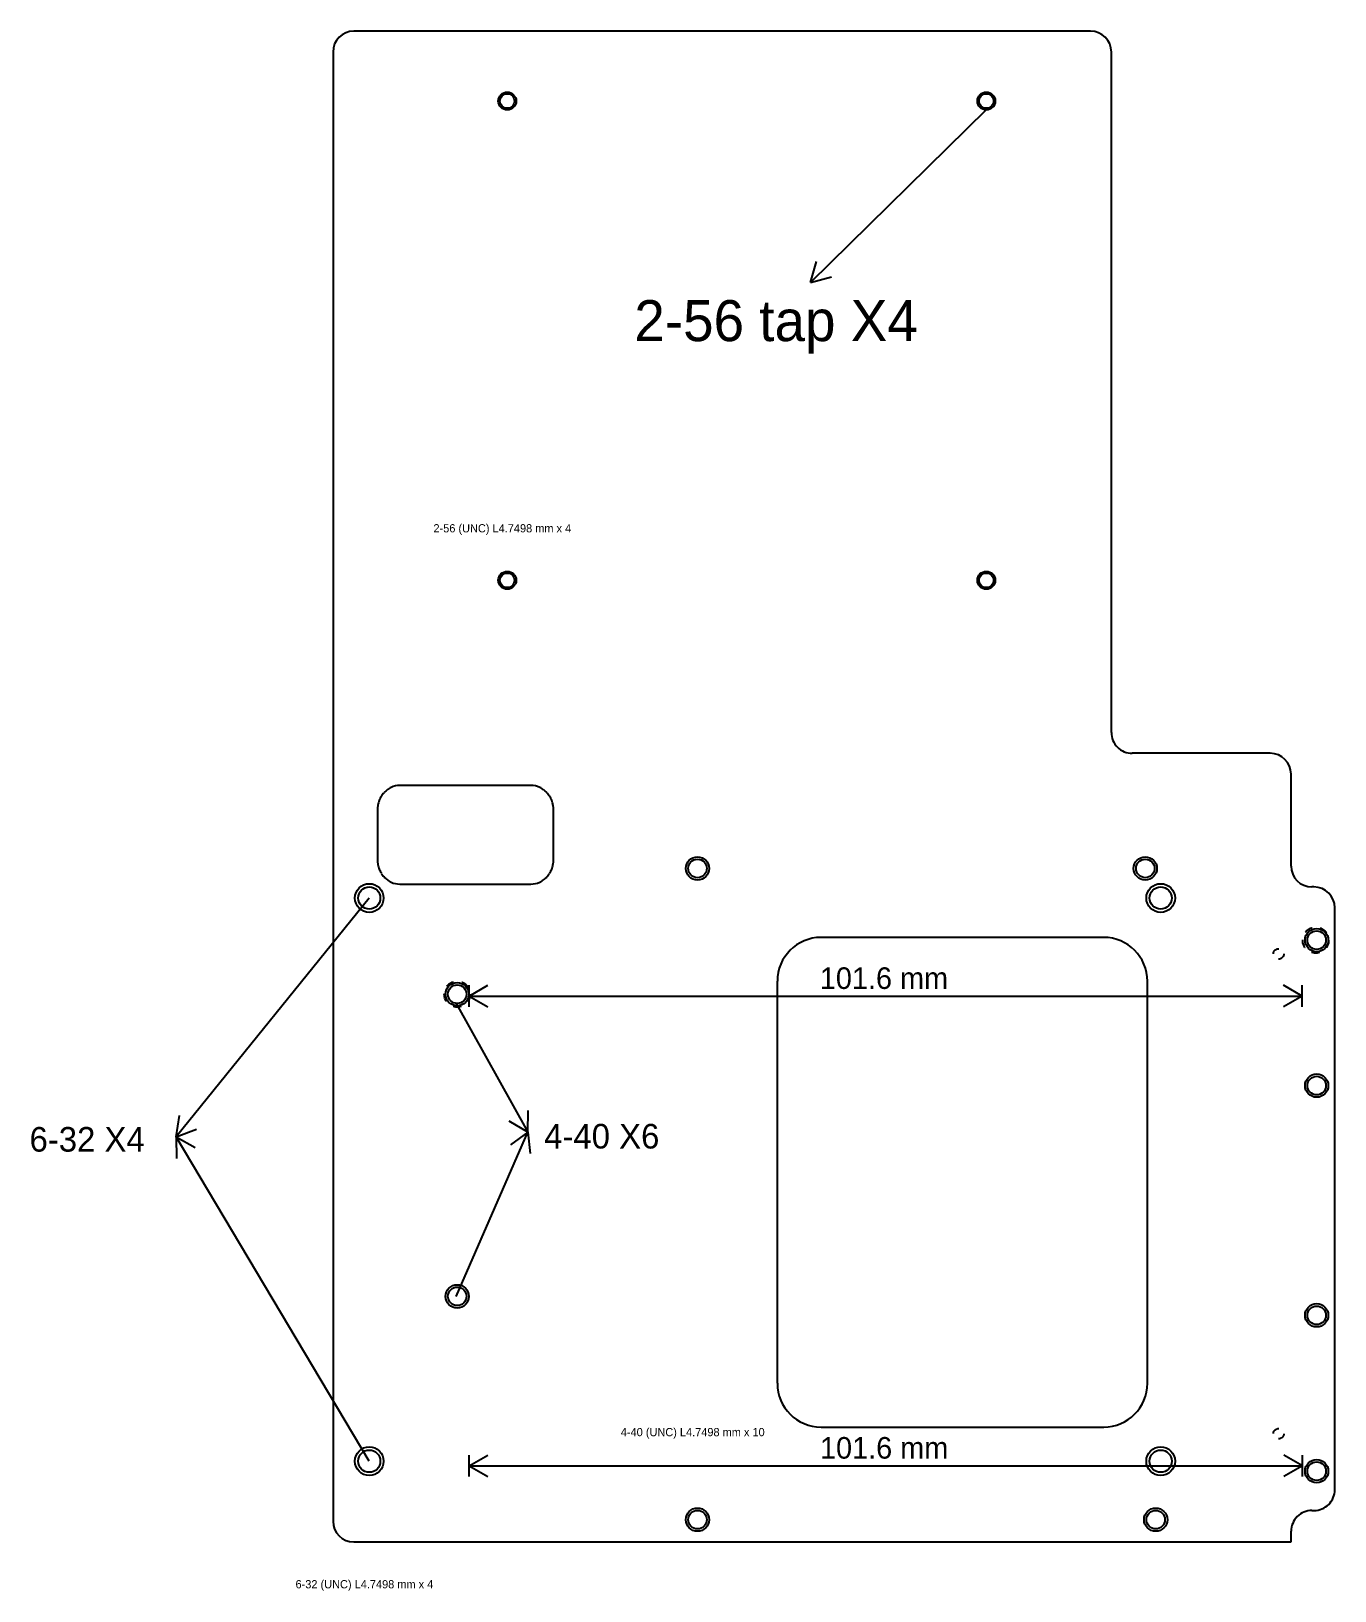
# Model space of a CAD drawing. Header units: millimetres. Extents: x -17 to 142, y 14 to 204.
import ezdxf

# ---------------------------------------------------------------- set-up
doc = ezdxf.new("R2010")
doc.units = ezdxf.units.MM
doc.linetypes.add('DASHED', pattern=[2, 1, -1])
doc.layers.get('0').update_dxf_attribs({"linetype": 'CONTINUOUS'})

msp = doc.modelspace()

# ---------------------------------------------------------------- linework, layer by layer
for p, q in [((112.38, 204.15), (22.54, 204.15)), ((20, 201.61), (20, 22.54)), ((114.92, 118.67), (114.92, 201.61)), ((99.67, 194.55), (78.24, 173.53)), ((78.24, 173.53), (78.95, 176.06)), ((78.24, 173.53), (80.79, 174.19)), ((134.3, 116.13), (117.46, 116.13)), ((44.14, 112.21), (28.17, 112.21)), ((136.84, 102.38), (136.84, 113.59)), ((25.42, 109.23), (25.42, 103.17)), ((46.88, 103.17), (46.88, 109.23)), ((28.17, 100.19), (44.14, 100.19)), ((139.63, 99.84), (139.38, 99.84)), ((24.42, 98.49), (0.89, 69.37)), ((142.17, 26.38), (142.17, 97.3)), ((113.99, 93.69), (79.52, 93.69)), ((36.61, 86.54), (38.89, 87.85)), ((36.61, 85.22), (36.61, 87.85)), ((74.18, 88.36), (74.18, 39.34)), ((119.32, 39.34), (119.32, 88.36)), ((138.21, 86.54), (135.93, 87.85)), ((138.21, 85.22), (138.21, 87.85)), ((35.03, 85.64), (43.75, 69.96)), ((36.61, 86.54), (138.21, 86.54)), ((36.61, 86.54), (38.89, 85.22)), ((138.21, 86.54), (135.93, 85.22)), ((43.75, 69.96), (43.79, 72.59)), ((0.89, 69.37), (1.3, 71.97)), ((43.75, 69.96), (41.49, 71.31)), ((0.89, 69.37), (3.35, 70.31)), ((24.42, 29.85), (0.89, 69.37)), ((0.89, 69.37), (0.93, 66.74)), ((0.89, 69.37), (3.19, 68.08)), ((35.03, 49.94), (43.75, 69.96)), ((43.75, 69.96), (41.63, 68.4)), ((43.75, 69.96), (44.04, 67.35)), ((79.52, 34), (113.99, 34)), ((36.62, 29.29), (38.9, 30.6)), ((36.62, 27.97), (36.62, 30.6)), ((138.22, 29.29), (135.95, 30.6)), ((138.22, 27.97), (138.22, 30.6)), ((36.62, 29.29), (138.22, 29.29)), ((36.62, 29.29), (38.9, 27.97)), ((138.22, 29.29), (135.95, 27.97)), ((139.38, 23.84), (139.63, 23.84)), ((136.84, 20), (136.84, 21.3)), ((22.54, 20), (136.84, 20))]:
    msp.add_line(p, q)
for centre, radius in [((41.25, 195.64), 1.09), ((41.25, 195.64), 0.889), ((99.67, 195.64), 1.09), ((99.67, 195.64), 0.889), ((41.25, 137.22), 1.09), ((41.25, 137.22), 0.889), ((99.67, 137.22), 1.09), ((99.67, 137.22), 0.889), ((64.45, 102.1), 1.42), ((64.45, 102.1), 1.13), ((119.06, 102.1), 1.42), ((119.06, 102.1), 1.13), ((24.42, 98.49), 1.75), ((24.42, 98.49), 1.35), ((120.94, 98.49), 1.75), ((120.94, 98.49), 1.35), ((139.96, 93.36), 1.42), ((139.96, 93.36), 1.13), ((35.15, 86.77), 1.42), ((35.15, 86.77), 1.13), ((139.96, 75.63), 1.42), ((139.96, 75.63), 1.13), ((35.15, 49.94), 1.42), ((35.15, 49.94), 1.13), ((139.96, 47.63), 1.42), ((139.96, 47.63), 1.13), ((24.42, 29.85), 1.75), ((24.42, 29.85), 1.35), ((120.94, 29.85), 1.75), ((120.94, 29.85), 1.35), ((139.96, 28.63), 1.42), ((139.96, 28.63), 1.13), ((64.45, 22.72), 1.42), ((64.45, 22.72), 1.13), ((120.33, 22.72), 1.42), ((120.33, 22.72), 1.13)]:
    msp.add_circle(centre, radius)
at = {"linetype": 'DASHED'}
for centre, radius in [((139.84, 93.36), 1.58), ((135.32, 91.68), 0.635), ((35.15, 86.77), 1.58), ((135.32, 33.2), 0.635)]:
    msp.add_circle(centre, radius, dxfattribs=at)
for centre, radius, start, end in [((22.54, 201.61), 2.54, 90, 180), ((112.38, 201.61), 2.54, 0, 90), ((117.46, 118.67), 2.54, 179.9999, 270), ((134.3, 113.59), 2.54, 0, 90), ((28.16, 109.66), 2.55, 89.9689, 114.7266), ((44.14, 109.66), 2.55, 65.2734, 90.0311), ((28.56, 109.25), 3.14, 158.7434, 169.3713), ((28.49, 109.28), 3.06, 148.1402, 158.7472), ((28.4, 109.33), 2.96, 137.4064, 148.1517), ((28.31, 109.43), 2.82, 126.3322, 137.4183), ((28.22, 109.54), 2.68, 114.7339, 126.3348), ((44.09, 109.54), 2.68, 53.6652, 65.2661), ((44, 109.43), 2.82, 42.5817, 53.6677), ((43.9, 109.33), 2.96, 31.8482, 42.5936), ((43.82, 109.28), 3.06, 21.2527, 31.8597), ((43.74, 109.25), 3.14, 10.6286, 21.2565), ((28.65, 109.24), 3.23, 169.3799, 180.0927), ((43.66, 109.24), 3.23, 359.9072, 370.62), ((28.65, 103.16), 3.23, 179.9073, 190.62), ((43.66, 103.16), 3.23, 349.38, 360.0928), ((28.56, 103.15), 3.14, 190.6286, 201.2564), ((28.49, 103.12), 3.06, 201.2526, 211.8596), ((28.4, 103.06), 2.96, 211.8481, 222.5935), ((28.31, 102.97), 2.82, 222.5816, 233.6677), ((44, 102.97), 2.82, 306.3322, 317.4182), ((43.9, 103.06), 2.96, 317.4063, 328.1517), ((43.82, 103.12), 3.06, 328.1402, 338.7473), ((43.74, 103.15), 3.14, 338.7434, 349.3713), ((139.38, 102.38), 2.54, 179.9996, 269.9792), ((28.22, 102.85), 2.68, 233.6651, 245.266), ((28.16, 102.74), 2.55, 245.2733, 270.0308), ((44.14, 102.74), 2.55, 269.9689, 294.7266), ((44.09, 102.85), 2.68, 294.7339, 306.3347), ((139.63, 97.3), 2.54, 0, 89.9792), ((79.52, 88.36), 5.33, 90, 180), ((113.99, 88.36), 5.33, 0, 90), ((79.52, 39.34), 5.33, 180, 270), ((113.99, 39.34), 5.33, 270, 360), ((139.63, 26.38), 2.54, 269.9783, 360), ((139.38, 21.3), 2.54, 89.9783, 180), ((22.54, 22.54), 2.54, 180, 270)]:
    msp.add_arc(centre, radius, start, end)

# ---------------------------------------------------------------- texts
for s, height, p in [('2-56 tap X4', 5, (56.75, 166.37)), (' 2-56 (UNC) L4.7498 mm x 4', 1, (31.88, 143.06)), ('101.6 mm', 2.631, (79.37, 87.41)), ('6-32 X4', 3, (-17.01, 67.58)), ('4-40 X6', 3, (45.75, 67.96)), (' 4-40 (UNC) L4.7498 mm x 10', 1, (54.73, 32.89)), ('101.6 mm', 2.631, (79.39, 30.16)), (' 6-32 (UNC) L4.7498 mm x 4', 1, (15.06, 14.35))]:
    msp.add_text(s, height=height).set_placement(p)

doc.saveas('drawing.dxf')
